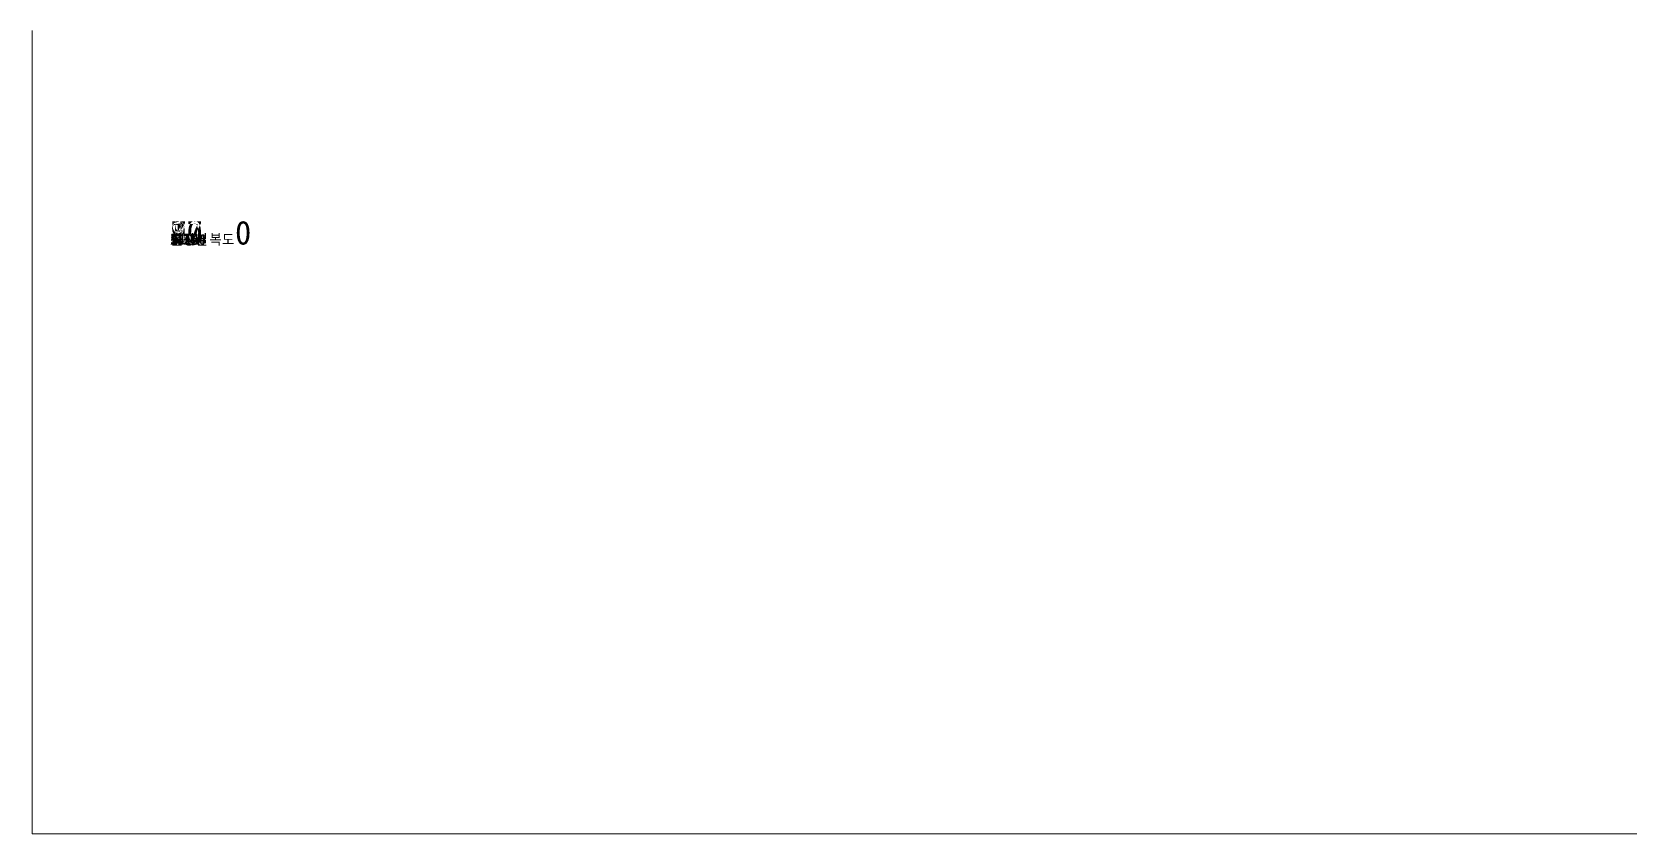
# Model space of a CAD drawing. Header units: metres. Extents: x -15 to 373, y -62 to 319.
# Drawn here: x -14.5 to 154.2, y -62 to 22.4 of the extents above; entities that cross this region are included whole.
import ezdxf

# ---------------------------------------------------------------- set-up
doc = ezdxf.new("R2010")
doc.units = ezdxf.units.M
for name, color, linetype in [('A-ANNO', 7, 'Continuous'), ('A-GRID', 7, 'Continuous'), ('A-MAT', 7, 'Continuous'), ('A-TEXT', 7, 'Continuous')]:
    doc.layers.add(name, color=color, linetype=linetype)

msp = doc.modelspace()

# ---------------------------------------------------------------- linework, layer by layer
at = {"layer": 'A-MAT', "linetype": 'Continuous', "lineweight": 18, "true_color": 0x000000}
for points in [[(-14.55, 22.51), (-14.55, 22.01), (-14.55, 21.51), (-14.55, 21.01), (-14.55, 20.51), (-14.55, 20.01), (-14.55, 19.51), (-14.55, 19.01), (-14.55, 18.51), (-14.55, 18.01), (-14.55, 17.51), (-14.55, 17.01), (-14.55, 16.51), (-14.55, 16.01), (-14.55, 15.51), (-14.55, 15.01), (-14.55, 14.51), (-14.55, 14.01), (-14.55, 13.51), (-14.55, 13.01), (-14.55, 12.51), (-14.55, 12.01), (-14.55, 11.51), (-14.55, 11.01), (-14.55, 10.51), (-14.55, 10.01), (-14.55, 9.51), (-14.55, 9.01), (-14.55, 8.51), (-14.55, 8.01), (-14.55, 7.51), (-14.55, 7.01), (-14.55, 6.51), (-14.55, 6.01), (-14.55, 5.51), (-14.55, 5.01), (-14.55, 4.51), (-14.55, 4.01), (-14.55, 3.51), (-14.55, 3.01), (-14.55, 2.51), (-14.55, 2.01), (-14.55, 1.51), (-14.55, 1.01), (-14.55, 0.51), (-14.55, 0.01), (-14.55, -0.49), (-14.55, -0.99), (-14.55, -1.49), (-14.55, -1.99), (-14.55, -2.49), (-14.55, -2.99), (-14.55, -3.49), (-14.55, -3.99), (-14.55, -4.49), (-14.55, -4.99), (-14.55, -5.49), (-14.55, -5.99), (-14.55, -6.49), (-14.55, -6.99), (-14.55, -7.49), (-14.55, -7.99), (-14.55, -8.49), (-14.55, -8.99), (-14.55, -9.49), (-14.55, -9.99), (-14.55, -10.49), (-14.55, -10.99), (-14.55, -11.49), (-14.55, -11.99), (-14.55, -12.49), (-14.55, -12.99), (-14.55, -13.49), (-14.55, -13.99), (-14.55, -14.49), (-14.55, -14.99), (-14.55, -15.49), (-14.55, -15.99), (-14.55, -16.49), (-14.55, -16.99), (-14.55, -17.49), (-14.55, -17.99), (-14.55, -18.49), (-14.55, -18.99), (-14.55, -19.49), (-14.55, -19.99), (-14.55, -20.49), (-14.55, -20.99), (-14.55, -21.49), (-14.55, -21.99), (-14.55, -22.49), (-14.55, -22.99), (-14.55, -23.49), (-14.55, -23.99), (-14.55, -24.49), (-14.55, -24.99), (-14.55, -25.49), (-14.55, -25.99), (-14.55, -26.49), (-14.55, -26.99), (-14.55, -27.49), (-14.55, -27.99), (-14.55, -28.49), (-14.55, -28.99), (-14.55, -29.49), (-14.55, -29.99), (-14.55, -30.49), (-14.55, -30.99), (-14.55, -31.49), (-14.55, -31.99), (-14.55, -32.49), (-14.55, -32.99), (-14.55, -33.49), (-14.55, -33.99), (-14.55, -34.49), (-14.55, -34.99), (-14.55, -35.49), (-14.55, -35.99), (-14.55, -36.49), (-14.55, -36.99), (-14.55, -37.49), (-14.55, -37.99), (-14.55, -38.49), (-14.55, -38.99), (-14.55, -39.49), (-14.55, -39.99), (-14.55, -40.49), (-14.55, -40.99), (-14.55, -41.49), (-14.55, -41.99), (-14.55, -42.49), (-14.55, -42.99), (-14.55, -43.49), (-14.55, -43.99), (-14.55, -44.49), (-14.55, -44.99), (-14.55, -45.49), (-14.55, -45.99), (-14.55, -46.49), (-14.55, -46.99), (-14.55, -47.49), (-14.55, -47.99), (-14.55, -48.49), (-14.55, -48.99), (-14.55, -49.49), (-14.55, -49.99), (-14.55, -50.49), (-14.55, -50.99), (-14.55, -51.49), (-14.55, -51.99), (-14.55, -52.49), (-14.55, -52.99), (-14.55, -53.49), (-14.55, -53.99), (-14.55, -54.49), (-14.55, -54.99), (-14.55, -55.49), (-14.55, -55.99), (-14.55, -56.49), (-14.55, -56.99), (-14.55, -57.49), (-14.55, -57.99), (-14.55, -58.49), (-14.55, -58.99), (-14.55, -59.49), (-14.55, -59.99), (-14.55, -60.49), (-14.55, -60.99), (-14.55, -61.49), (-14.55, -61.99)], [(154.25, -61.99), (153.75, -61.99), (153.25, -61.99), (152.75, -61.99), (152.25, -61.99), (151.75, -61.99), (151.25, -61.99), (150.75, -61.99), (150.25, -61.99), (149.75, -61.99), (149.25, -61.99), (148.75, -61.99), (148.25, -61.99), (147.75, -61.99), (147.25, -61.99), (146.76, -61.99), (146.26, -61.99), (145.76, -61.99), (145.26, -61.99), (144.76, -61.99), (144.26, -61.99), (143.76, -61.99), (143.26, -61.99), (142.76, -61.99), (142.26, -61.99), (141.76, -61.99), (141.26, -61.99), (140.76, -61.99), (140.26, -61.99), (139.76, -61.99), (139.26, -61.99), (138.76, -61.99), (138.27, -61.99), (137.77, -61.99), (137.27, -61.99), (136.77, -61.99), (136.27, -61.99), (135.77, -61.99), (135.27, -61.99), (134.77, -61.99), (134.27, -61.99), (133.77, -61.99), (133.27, -61.99), (132.77, -61.99), (132.27, -61.99), (131.77, -61.99), (131.27, -61.99), (130.77, -61.99), (130.28, -61.99), (129.78, -61.99), (129.28, -61.99), (128.78, -61.99), (128.28, -61.99), (127.78, -61.99), (127.28, -61.99), (126.78, -61.99), (126.28, -61.99), (125.78, -61.99), (125.28, -61.99), (124.78, -61.99), (124.28, -61.99), (123.78, -61.99), (123.28, -61.99), (122.78, -61.99), (122.29, -61.99), (121.79, -61.99), (121.29, -61.99), (120.79, -61.99), (120.29, -61.99), (119.79, -61.99), (119.29, -61.99), (118.79, -61.99), (118.29, -61.99), (117.79, -61.99), (117.29, -61.99), (116.79, -61.99), (116.29, -61.99), (115.79, -61.99), (115.29, -61.99), (114.79, -61.99), (114.29, -61.99), (113.8, -61.99), (113.3, -61.99), (112.8, -61.99), (112.3, -61.99), (111.8, -61.99), (111.3, -61.99), (110.8, -61.99), (110.3, -61.99), (109.8, -61.99), (109.3, -61.99), (108.8, -61.99), (108.3, -61.99), (107.8, -61.99), (107.3, -61.99), (106.8, -61.99), (106.3, -61.99), (105.81, -61.99), (105.31, -61.99), (104.81, -61.99), (104.31, -61.99), (103.81, -61.99), (103.31, -61.99), (102.81, -61.99), (102.31, -61.99), (101.81, -61.99), (101.31, -61.99), (100.81, -61.99), (100.31, -61.99), (99.81, -61.99), (99.31, -61.99), (98.81, -61.99), (98.31, -61.99), (97.82, -61.99), (97.32, -61.99), (96.82, -61.99), (96.32, -61.99), (95.82, -61.99), (95.32, -61.99), (94.82, -61.99), (94.32, -61.99), (93.82, -61.99), (93.32, -61.99), (92.82, -61.99), (92.32, -61.99), (91.82, -61.99), (91.32, -61.99), (90.82, -61.99), (90.32, -61.99), (89.83, -61.99), (89.33, -61.99), (88.83, -61.99), (88.33, -61.99), (87.83, -61.99), (87.33, -61.99), (86.83, -61.99), (86.33, -61.99), (85.83, -61.99), (85.33, -61.99), (84.83, -61.99), (84.33, -61.99), (83.83, -61.99), (83.33, -61.99), (82.83, -61.99), (82.33, -61.99), (81.83, -61.99), (81.34, -61.99), (80.84, -61.99), (80.34, -61.99), (79.84, -61.99), (79.34, -61.99), (78.84, -61.99), (78.34, -61.99), (77.84, -61.99), (77.34, -61.99), (76.84, -61.99), (76.34, -61.99), (75.84, -61.99), (75.34, -61.99), (74.84, -61.99), (74.34, -61.99), (73.84, -61.99), (73.35, -61.99), (72.85, -61.99), (72.35, -61.99), (71.85, -61.99), (71.35, -61.99), (70.85, -61.99), (70.35, -61.99), (69.85, -61.99), (69.35, -61.99), (68.85, -61.99), (68.35, -61.99), (67.85, -61.99), (67.35, -61.99), (66.85, -61.99), (66.35, -61.99), (65.85, -61.99), (65.36, -61.99), (64.86, -61.99), (64.36, -61.99), (63.86, -61.99), (63.36, -61.99), (62.86, -61.99), (62.36, -61.99), (61.86, -61.99), (61.36, -61.99), (60.86, -61.99), (60.36, -61.99), (59.86, -61.99), (59.36, -61.99), (58.86, -61.99), (58.36, -61.99), (57.86, -61.99), (57.37, -61.99), (56.87, -61.99), (56.37, -61.99), (55.87, -61.99), (55.37, -61.99), (54.87, -61.99), (54.37, -61.99), (53.87, -61.99), (53.37, -61.99), (52.87, -61.99), (52.37, -61.99), (51.87, -61.99), (51.37, -61.99), (50.87, -61.99), (50.37, -61.99), (49.87, -61.99), (49.37, -61.99), (48.88, -61.99), (48.38, -61.99), (47.88, -61.99), (47.38, -61.99), (46.88, -61.99), (46.38, -61.99), (45.88, -61.99), (45.38, -61.99), (44.88, -61.99), (44.38, -61.99), (43.88, -61.99), (43.38, -61.99), (42.88, -61.99), (42.38, -61.99), (41.88, -61.99), (41.38, -61.99), (40.89, -61.99), (40.39, -61.99), (39.89, -61.99), (39.39, -61.99), (38.89, -61.99), (38.39, -61.99), (37.89, -61.99), (37.39, -61.99), (36.89, -61.99), (36.39, -61.99), (35.89, -61.99), (35.39, -61.99), (34.89, -61.99), (34.39, -61.99), (33.89, -61.99), (33.39, -61.99), (32.9, -61.99), (32.4, -61.99), (31.9, -61.99), (31.4, -61.99), (30.9, -61.99), (30.4, -61.99), (29.9, -61.99), (29.4, -61.99), (28.9, -61.99), (28.4, -61.99), (27.9, -61.99), (27.4, -61.99), (26.9, -61.99), (26.4, -61.99), (25.9, -61.99), (25.4, -61.99), (24.9, -61.99), (24.41, -61.99), (23.91, -61.99), (23.41, -61.99), (22.91, -61.99), (22.41, -61.99), (21.91, -61.99), (21.41, -61.99), (20.91, -61.99), (20.41, -61.99), (19.91, -61.99), (19.41, -61.99), (18.91, -61.99), (18.41, -61.99), (17.91, -61.99), (17.41, -61.99), (16.91, -61.99), (16.42, -61.99), (15.92, -61.99), (15.42, -61.99), (14.92, -61.99), (14.42, -61.99), (13.92, -61.99), (13.42, -61.99), (12.92, -61.99), (12.42, -61.99), (11.92, -61.99), (11.42, -61.99), (10.92, -61.99), (10.42, -61.99), (9.92, -61.99), (9.42, -61.99), (8.92, -61.99), (8.43, -61.99), (7.93, -61.99), (7.43, -61.99), (6.93, -61.99), (6.43, -61.99), (5.93, -61.99), (5.43, -61.99), (4.93, -61.99), (4.43, -61.99), (3.93, -61.99), (3.43, -61.99), (2.93, -61.99), (2.43, -61.99), (1.93, -61.99), (1.43, -61.99), (0.93, -61.99), (0.44, -61.99), (-0.06, -61.99), (-0.56, -61.99), (-1.06, -61.99), (-1.56, -61.99), (-2.06, -61.99), (-2.56, -61.99), (-3.06, -61.99), (-3.56, -61.99), (-4.06, -61.99), (-4.56, -61.99), (-5.06, -61.99), (-5.56, -61.99), (-6.06, -61.99), (-6.56, -61.99), (-7.06, -61.99), (-7.56, -61.99), (-8.05, -61.99), (-8.55, -61.99), (-9.05, -61.99), (-9.55, -61.99), (-10.05, -61.99), (-10.55, -61.99), (-11.05, -61.99), (-11.55, -61.99), (-12.05, -61.99), (-12.55, -61.99), (-13.05, -61.99), (-13.55, -61.99), (-14.05, -61.99), (-14.55, -61.99)]]:
    msp.add_lwpolyline(points, dxfattribs=at)

# ---------------------------------------------------------------- texts
at = {"layer": 'A-ANNO', "linetype": 'Continuous', "lineweight": 18, "true_color": 0x000000}
for s in ['54.00', '화장실', '홀 및 복도', '실2', '실1', '실3', '9.15', '1.69', '1.60', '13.44', '13.26', '13.44', 'PS', 'EPS']:
    msp.add_text(s, height=1.093, dxfattribs=at).set_placement((0, 0))
at = {"layer": 'A-GRID', "linetype": 'Continuous', "lineweight": 18, "true_color": 0x000000}
for s in ['Y02', 'Y02', 'Y01', 'Y01', 'Y03', 'Y03', 'X01', 'X01', 'X03', 'X03', 'X02', 'X02']:
    msp.add_text(s, height=1.093, dxfattribs=at).set_placement((0, 0))
at = {"layer": 'A-TEXT', "linetype": 'Continuous', "lineweight": 18, "true_color": 0x000000}
for s, height in [('T200 콘크리트', 2.5), ('T200 콘크리트', 2.5), ('3000', 2.5), ('3000', 2.5), ('3000', 2.5), ('5000', 2.5), ('5000', 2.5), ('2000', 2.5), ('8000', 2.5), ('9000', 2.5), ('7000', 2.5), ('1500', 2.5), ('1500', 2.5), ('17000', 2.5), ('A301', 1.093), ('A201', 1.093), ('A201', 1.093), ('1', 1.09), ('1', 1.09), ('1', 1.09)]:
    msp.add_text(s, height=height, dxfattribs=at).set_placement((0, 0))

doc.saveas('drawing.dxf')
